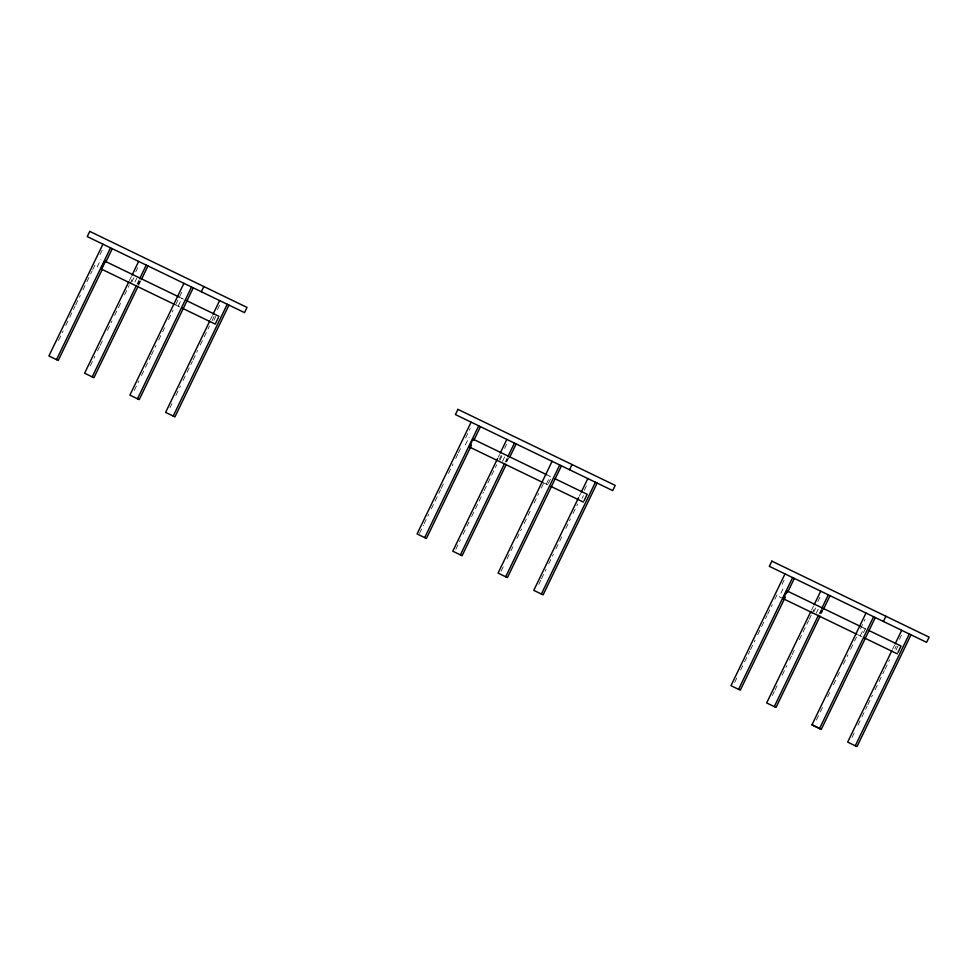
<?xml version="1.0" encoding="UTF-8"?>
<svg xmlns="http://www.w3.org/2000/svg" width="978" height="978" viewBox="0 0 978 978"><rect width="100%" height="100%" fill="white"/><g stroke="black" fill="none" stroke-linecap="round" stroke-linejoin="round"><path stroke-width="0.73" stroke-dasharray="4.89 3.67" d="M58.533 340.43L63.154 330.894M65.783 325.442L69.083 318.62M69.744 317.263L75.013 306.358M75.673 304.989L80.282 295.454M82.922 289.989L86.211 283.18M86.871 281.811L92.14 270.906M92.8 269.549L96.101 262.727M100.049 254.549L103.35 247.74M97.152 267.031L100.917 259.231M129.414 280.527L131.394 276.432M90.294 365.87L94.903 356.334M97.543 350.882L99.511 346.787M100.172 345.43L103.472 338.608M107.421 330.43L112.03 320.894M114.67 315.442L120.6 303.168M124.561 294.989L129.169 285.442M129.829 284.085L133.118 277.263M135.759 271.811L137.739 267.727M131.749 282.153L134.267 276.957M134.915 282.08L136.798 278.18M137.018 284.195L138.998 280.111M138.032 283.583L139.279 280.992M137.971 285.173L139.866 281.273M138.754 285.038L140.722 280.943M134.255 390.491L138.864 380.943M141.504 375.491L144.793 368.682M145.453 367.312L150.734 356.408M151.394 355.051L156.003 345.503M158.632 340.051L161.932 333.241M162.593 331.872L164.573 327.789M168.522 319.61L173.13 310.063M175.771 304.61L179.072 297.801M179.72 296.432L181.7 292.336M178.143 306.187L181.908 298.388M210.404 319.672L212.385 315.588M169.964 407.753L171.945 403.657M175.893 395.479L180.502 385.943M183.143 380.491L186.431 373.669M187.091 372.312L192.373 361.408M193.033 360.038L197.642 350.503M200.27 345.051L203.571 338.229M204.231 336.872L209.5 325.967M212.14 320.515L214.109 316.42M217.409 309.598L220.71 302.789M213.95 320.295L215.832 316.395M419.464 533.413L423.425 525.235M424.085 523.866L428.694 514.33M431.335 508.878L440.552 489.795M441.212 488.425L444.513 481.616M448.462 473.438L453.071 463.89M455.711 458.437L457.692 454.354M458.352 452.985L461.64 446.176M465.601 437.985L470.21 428.45M465.332 445.014L469.098 437.215M498.254 457.142L499.575 454.415M455.834 549.306L460.442 539.77M463.083 534.318L466.372 527.497M467.032 526.14L469.012 522.044M471.653 516.592L483.511 492.056M484.171 490.699L496.69 464.794M499.33 459.342L501.298 455.247M504.599 448.437L506.58 444.342M499.929 460.149L501.824 456.249M502.472 461.371L504.978 456.176M505.198 462.178L507.179 458.095M506.213 461.579L507.46 458.975M506.787 461.848L508.67 457.949M501.115 571.201L504.416 564.392M507.044 558.939L510.345 552.118M511.005 550.761L512.973 546.665M516.934 538.487L521.543 528.939M524.184 523.487L527.472 516.677M528.132 515.308L530.113 511.225M534.061 503.047L538.682 493.499M541.311 488.046L544.612 481.237M546.323 484.171L550.088 476.372M548.328 483.535L551.47 477.044L547.277 475.015M579.245 496.298L580.565 493.572M538.805 584.379L540.773 580.284M541.433 578.927L546.054 569.379M548.682 563.927L553.303 554.379M555.932 548.927L563.181 533.939M565.822 528.487L570.431 518.939M573.071 513.487L577.68 503.951M584.269 490.32L587.57 483.499M582.13 498.279L583.389 495.675M734.674 682.424L737.962 675.602M740.603 670.15L743.891 663.341M744.551 661.972L749.82 651.067M750.481 649.71L755.102 640.162M757.73 634.71L761.031 627.9M761.691 626.531L766.96 615.627M767.62 614.27L772.229 604.722M774.869 599.269L778.158 592.46M782.119 584.282L784.087 580.186M782.975 588.952L779.209 596.751L781.74 597.986M811.483 610.248L813.464 606.152M772.351 695.59L774.331 691.507M774.992 690.138L778.28 683.329M782.241 675.15L786.85 665.602M789.49 660.15L791.459 656.067M792.119 654.698L795.42 647.888M799.368 639.71L808.598 620.627M809.258 619.257L811.239 615.174M811.887 613.805L815.187 606.996M817.828 601.531L821.117 594.722M813.818 611.886L815.701 607.986M816.349 613.108L818.244 609.208M819.087 613.915L821.068 609.832M820.09 613.316L821.972 609.416M820.664 613.585L822.559 609.685M821.471 613.389L822.791 610.663M816.385 720.077L819.674 713.268M820.334 711.911L823.623 705.101M827.571 696.935L830.86 690.126M833.5 684.686L836.789 677.876M837.449 676.507L839.417 672.424M843.366 664.258L847.975 654.734M850.603 649.282L853.904 642.473M854.552 641.116L856.532 637.033M860.481 628.866L865.09 619.331M860.2 635.908L863.977 628.108M863.464 632.68L865.359 628.781M892.474 649.392L894.454 645.309M852.021 737.473L855.322 730.664M857.963 725.211L861.251 718.39M861.911 717.033L867.18 706.128M867.841 704.759L872.449 695.211M875.09 689.759L878.391 682.95M879.051 681.58L884.32 670.676M884.98 669.319L889.589 659.771M894.858 648.866L896.178 646.14M899.479 639.331L901.447 635.235M896.019 650.015L897.902 646.116M179.096 297.031L183.925 299.366M861.3 626.812L866.508 629.331M175.465 304.892L180.673 307.41M543.511 482.814L548.854 485.394M857.523 634.612L862.743 637.13"/><path stroke-width="1.47" d="M102.934 244.17L48.9 355.955L58.228 360.466L102.384 269.133M56.504 359.635L110.538 247.85M101.639 269.207L105.404 261.407M105.685 262.324L112.274 248.681M128.754 281.884L84.609 373.217L93.937 377.728L138.094 286.395M132.054 275.075L138.644 261.432M92.213 376.897L136.37 285.564M139.658 278.742L146.248 265.111M141.382 279.586L147.971 265.943M183.925 283.327L129.891 395.112L139.218 399.623L193.265 287.838M137.495 398.779L191.529 287.006M201.334 291.737L203.84 286.542M209.757 321.041L165.6 412.374L174.928 416.885L228.962 305.099M213.045 314.219L219.634 300.588M218.375 317.618L215.233 324.109L182.006 308.058M173.204 416.041L227.238 304.268M471.115 422.166L417.08 533.939L426.408 538.45L471.225 445.76M424.684 537.619L478.719 425.833M469.819 447.19L471.078 444.587M473.865 440.308L480.455 426.677M497.594 458.511L452.79 551.201L462.117 555.712L506.274 464.379M500.235 453.058L506.824 439.428M460.394 554.881L504.55 463.548M507.839 456.726L514.428 443.095M509.562 457.57L516.152 443.939M552.105 461.31L498.071 573.096L507.399 577.607L561.445 465.821M505.675 576.775L559.709 464.99M569.514 469.721L572.02 464.526M578.585 497.655L533.78 590.357L543.108 594.869L597.142 483.083M581.225 492.203L587.815 478.572M584.037 500.797L587.179 494.306L554.819 478.658M541.384 594.037L595.419 482.252M785.004 573.903L730.969 685.676L740.297 690.187L785.114 597.497M738.573 689.356L792.608 577.57M783.708 598.927L784.967 596.323M786.214 593.732L787.473 591.128M787.742 592.045L794.332 578.414M810.823 611.605L766.666 702.938L776.006 707.449L820.151 616.116M814.124 604.795L820.713 591.164M774.283 706.617L818.427 615.284M821.728 608.463L828.317 594.832M823.452 609.306L830.041 595.675M875.322 617.558L821.288 729.343L811.96 724.832L865.995 613.047M813.684 725.664L821.288 729.343M819.564 728.512L873.598 616.727M883.391 621.458L885.909 616.262M891.814 650.761L847.657 742.094L856.997 746.605L911.031 634.82M895.115 643.94L901.704 630.309M897.926 652.534L901.068 646.042L868.696 630.394M855.273 745.774L909.308 633.988M811.96 724.832L813.757 725.529M179.096 297.031L104.805 261.114L101.064 268.926L174.732 304.537M185.771 300.258L218.999 316.322M546.678 474.721L473.01 439.11L469.244 446.909L542.912 482.521M860.567 626.458L786.899 590.846L783.134 598.646L856.801 634.257M551.042 486.457L583.414 502.105M864.173 637.827L897.291 653.842M89.768 231.395L87.25 236.59L244.524 312.618L247.031 307.422L89.768 231.395M457.949 409.379L455.43 414.574L612.705 490.601L615.211 485.406L457.949 409.379M771.838 561.115L769.319 566.323L926.582 642.338L929.1 637.143L771.838 561.115"/></g></svg>
